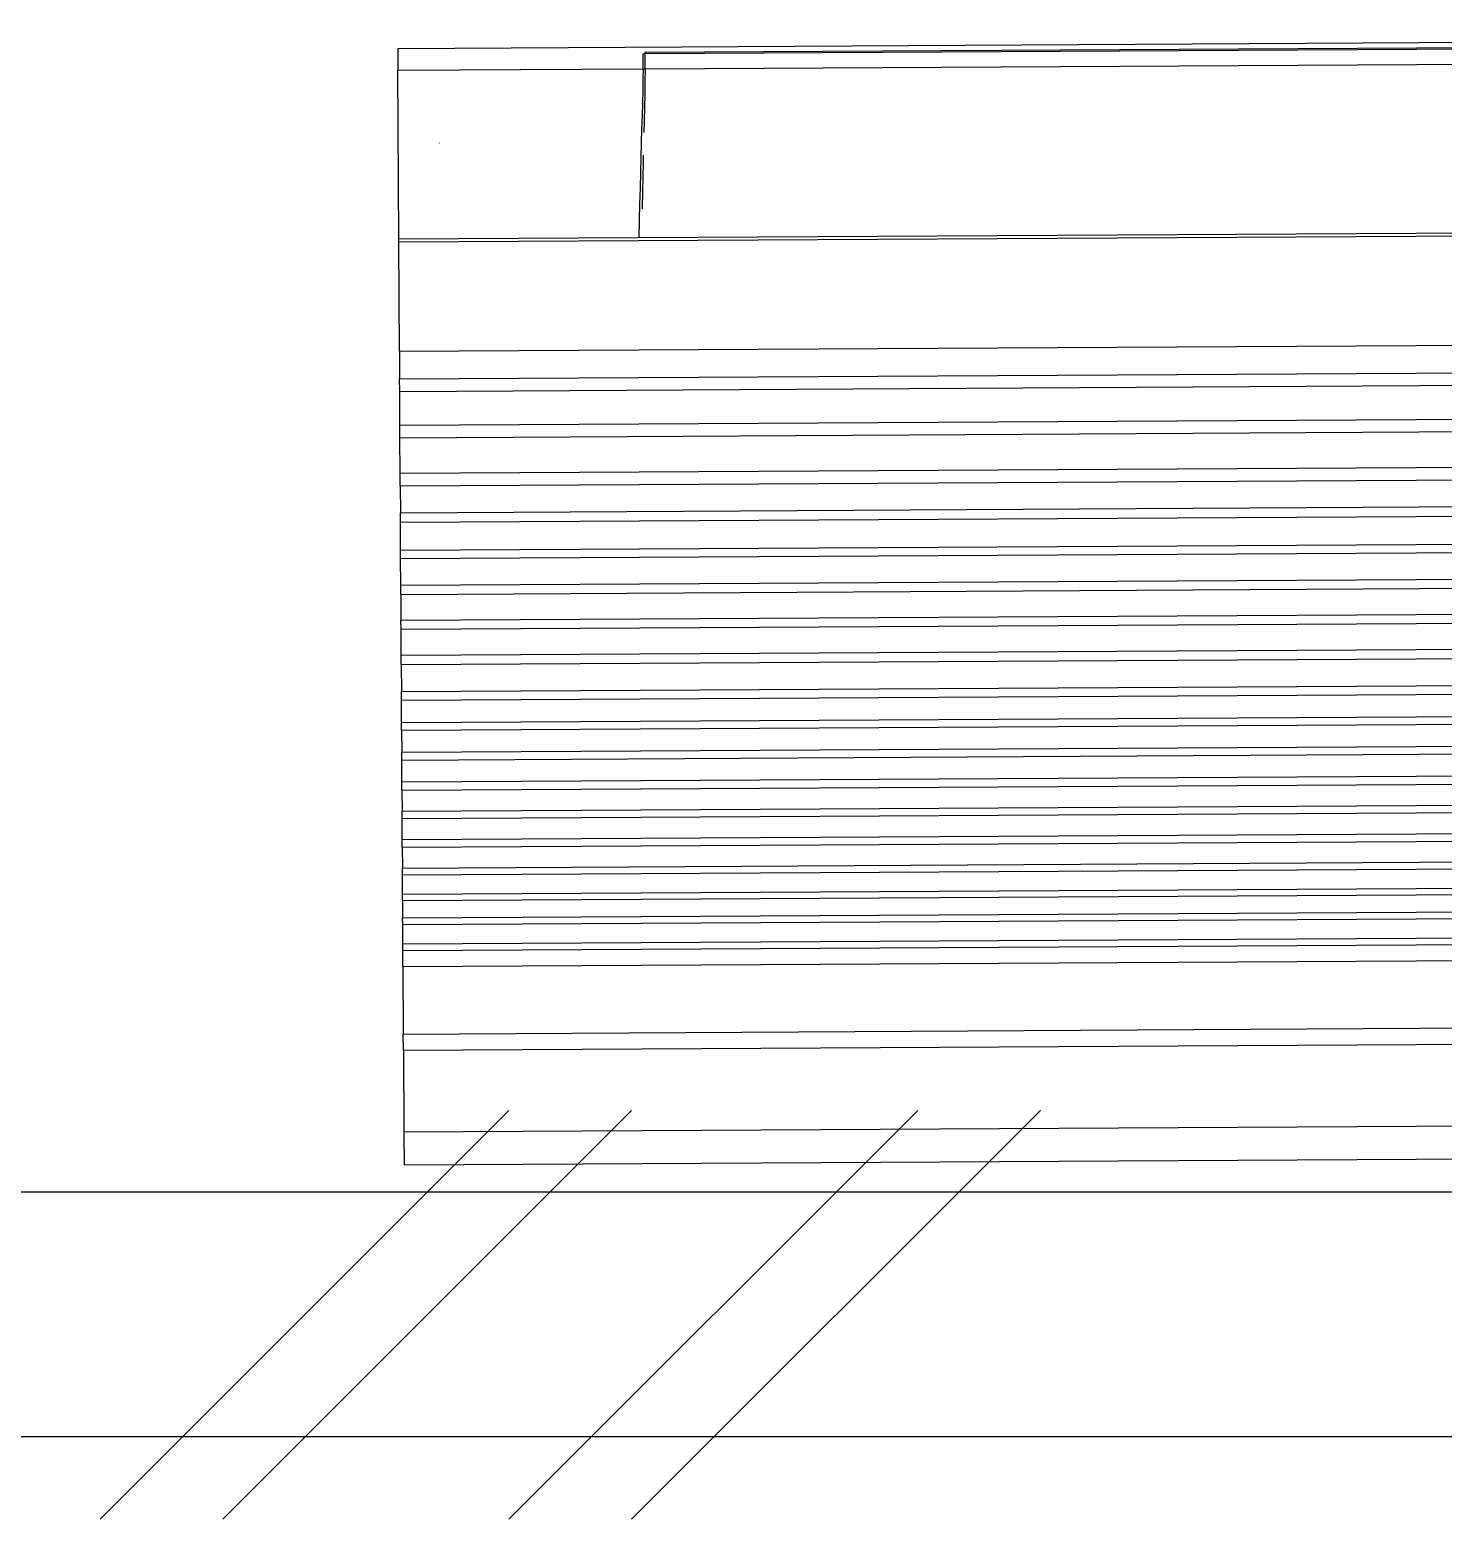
# Model space of a CAD drawing. Header units: millimetres. Extents: x 982 to 80582, y 687 to 58800.
# Drawn here: x 56753 to 57617, y 26658 to 27569 of the extents above; entities that cross this region are included whole.
import ezdxf

# ---------------------------------------------------------------- set-up
doc = ezdxf.new("R2010")
doc.units = ezdxf.units.MM
for name, color, linetype in [('A-WALL', 1, 'Continuous'), ('A-WLH', 7, 'Continuous'), ('Edges', 7, 'Continuous')]:
    doc.layers.add(name, color=color, linetype=linetype)

# ---------------------------------------------------------------- blocks, each defined once
blk = doc.blocks.new('air con')
at = {"layer": 'Edges'}
for p, q in [((71.402, 41.898), (152.402, 41.898)), ((152.402, 41.095), (152.402, 41.898)), ((71.402, 41.095), (152.402, 41.095)), ((152.402, 39.122), (152.402, 41.095)), ((71.402, 39.122), (152.402, 39.122)), ((152.402, 39.122), (152.402, 38.724)), ((152.402, 38.724), (71.402, 38.724)), ((152.402, 37.092), (152.402, 38.724)), ((152.402, 37.092), (71.402, 37.092)), ((152.402, 37.092), (152.402, 36.701)), ((152.402, 36.701), (71.402, 36.701)), ((152.402, 36.542), (71.402, 36.542)), ((152.402, 36.701), (152.402, 36.542)), ((152.402, 36.542), (152.402, 36.078)), ((152.402, 36.078), (71.402, 36.078)), ((152.402, 36.078), (152.402, 35.914)), ((152.402, 35.914), (71.402, 35.914)), ((152.402, 35.493), (152.402, 35.914)), ((152.402, 35.493), (71.402, 35.493)), ((152.402, 35.34), (71.402, 35.34)), ((152.402, 35.493), (152.402, 35.34)), ((152.402, 35.34), (152.402, 34.877)), ((152.402, 34.877), (71.402, 34.877)), ((152.402, 34.709), (71.402, 34.709)), ((152.402, 34.877), (152.402, 34.709)), ((152.402, 34.207), (152.402, 34.709)), ((152.402, 34.207), (71.402, 34.207)), ((152.402, 34.022), (71.402, 34.022)), ((152.402, 34.207), (152.402, 34.022)), ((152.402, 34.022), (152.402, 33.51)), ((152.402, 33.51), (71.402, 33.51)), ((152.402, 33.51), (152.402, 33.335)), ((152.402, 33.335), (71.402, 33.335)), ((152.402, 32.826), (152.402, 33.335)), ((152.402, 32.826), (71.402, 32.826)), ((152.402, 32.826), (152.402, 32.625)), ((152.402, 32.625), (71.402, 32.625)), ((152.402, 32.625), (152.402, 32.098)), ((152.402, 32.098), (71.402, 32.098)), ((152.402, 32.098), (152.402, 31.911)), ((152.402, 31.911), (71.402, 31.911)), ((152.402, 31.378), (152.402, 31.911)), ((152.402, 31.378), (71.402, 31.378)), ((152.402, 31.378), (152.402, 31.189)), ((152.402, 31.189), (71.402, 31.189)), ((152.402, 31.189), (152.402, 30.654)), ((152.402, 30.654), (71.402, 30.654)), ((152.402, 30.654), (152.402, 30.439)), ((152.402, 30.439), (71.402, 30.439)), ((152.402, 29.791), (152.402, 30.439)), ((152.402, 29.791), (71.402, 29.791)), ((152.402, 29.562), (71.402, 29.562)), ((152.402, 29.791), (152.402, 29.562)), ((152.402, 29.562), (152.402, 28.935)), ((152.402, 28.935), (71.402, 28.935)), ((152.402, 28.935), (152.402, 28.714)), ((152.402, 28.714), (71.402, 28.714)), ((152.402, 28.092), (152.402, 28.714)), ((152.402, 28.092), (71.402, 28.092)), ((152.402, 28.092), (152.402, 27.871)), ((152.402, 27.871), (71.402, 27.871)), ((152.402, 27.871), (152.402, 27.226)), ((152.402, 27.226), (71.402, 27.226)), ((152.402, 27.024), (71.402, 27.024)), ((152.402, 27.226), (152.402, 27.024)), ((152.402, 27.024), (152.402, 26.349)), ((152.402, 26.349), (71.402, 26.349)), ((152.402, 26.349), (152.402, 26.117)), ((152.402, 26.117), (71.402, 26.117)), ((152.402, 25.469), (152.402, 26.117)), ((152.402, 25.469), (71.402, 25.469)), ((152.402, 25.469), (152.402, 25.162)), ((152.402, 25.162), (71.402, 25.162)), ((152.402, 25.162), (152.402, 24.304)), ((152.402, 24.304), (71.402, 24.304)), ((152.402, 24.304), (152.402, 24.002)), ((152.402, 24.002), (71.402, 24.002)), ((152.402, 24.002), (152.402, 23.184)), ((152.402, 23.184), (71.402, 23.184)), ((152.402, 23.184), (152.402, 22.883)), ((152.402, 22.883), (71.402, 22.883)), ((152.402, 22.213), (152.402, 22.883)), ((152.402, 22.213), (71.402, 22.213)), ((152.402, 22.213), (152.402, 19.568)), ((152.402, 19.568), (71.402, 19.568)), ((152.402, 19.493), (71.402, 19.493)), ((146.588, 19.085), (146.601, 19.493)), ((152.402, 19.568), (152.402, 19.493)), ((152.402, 19.493), (152.402, 15.42)), ((146.504, 18.391), (146.514, 18.752)), ((146.514, 18.752), (146.516, 18.813)), ((146.575, 18.687), (146.588, 19.085)), ((146.494, 18.035), (146.504, 18.391)), ((146.562, 18.299), (146.575, 18.687)), ((146.484, 17.685), (146.494, 18.035)), ((146.55, 17.923), (146.562, 18.299)), ((146.479, 17.503), (146.484, 17.685)), ((146.538, 17.558), (146.55, 17.923)), ((146.527, 17.206), (146.538, 17.558)), ((146.456, 16.673), (146.464, 16.956)), ((146.516, 16.869), (146.527, 17.206)), ((151.402, 17.184), (151.402, 17.175)), ((146.447, 16.349), (146.456, 16.673)), ((146.505, 16.546), (146.516, 16.869)), ((146.438, 16.032), (146.447, 16.349)), ((146.486, 15.948), (146.495, 16.239)), ((146.495, 16.239), (146.505, 16.546)), ((146.429, 15.722), (146.438, 16.032)), ((146.477, 15.675), (146.486, 15.948)), ((146.421, 15.42), (146.429, 15.722)), ((146.468, 15.42), (146.477, 15.675)), ((146.421, 15.42), (76.921, 15.42)), ((146.468, 15.42), (146.421, 15.42)), ((146.421, 15.42), (146.421, 15.051)), ((152.402, 15.42), (146.468, 15.42)), ((146.468, 15.42), (146.468, 15.051)), ((152.402, 14.898), (152.402, 15.42)), ((71.402, 14.898), (152.402, 14.898)), ((146.421, 15.051), (76.921, 15.051)), ((146.421, 15.012), (76.921, 15.012)), ((146.468, 15.051), (146.421, 15.051)), ((146.421, 15.051), (146.421, 15.012))]:
    blk.add_line(p, q, dxfattribs=at)

msp = doc.modelspace()

# ---------------------------------------------------------------- linework, layer by layer
at = {"layer": 'A-WALL', "color": 8}
for p, q in [((53017.05, 26858.08), (61717.05, 26858.08)), ((61717.05, 26708.08), (53017.05, 26708.08))]:
    msp.add_line(p, q, dxfattribs=at)
at = {"layer": 'A-WLH', "color": 8}
for p, q in [((56795.98, 26657.8), (57045.98, 26907.8)), ((56870.98, 26657.8), (57120.98, 26907.8)), ((57045.98, 26657.8), (57295.98, 26907.8)), ((57120.98, 26657.8), (57370.98, 26907.8))]:
    msp.add_line(p, q, dxfattribs=at)

# ---------------------------------------------------------------- block references
at = {"xscale": 25.2884805851763, "yscale": 25.2884805851763, "zscale": 25.2884805851763, "rotation": 180.3241051881729}
msp.add_blockref('air con', (60829.79, 27955.52), dxfattribs=at)

doc.saveas('drawing.dxf')
